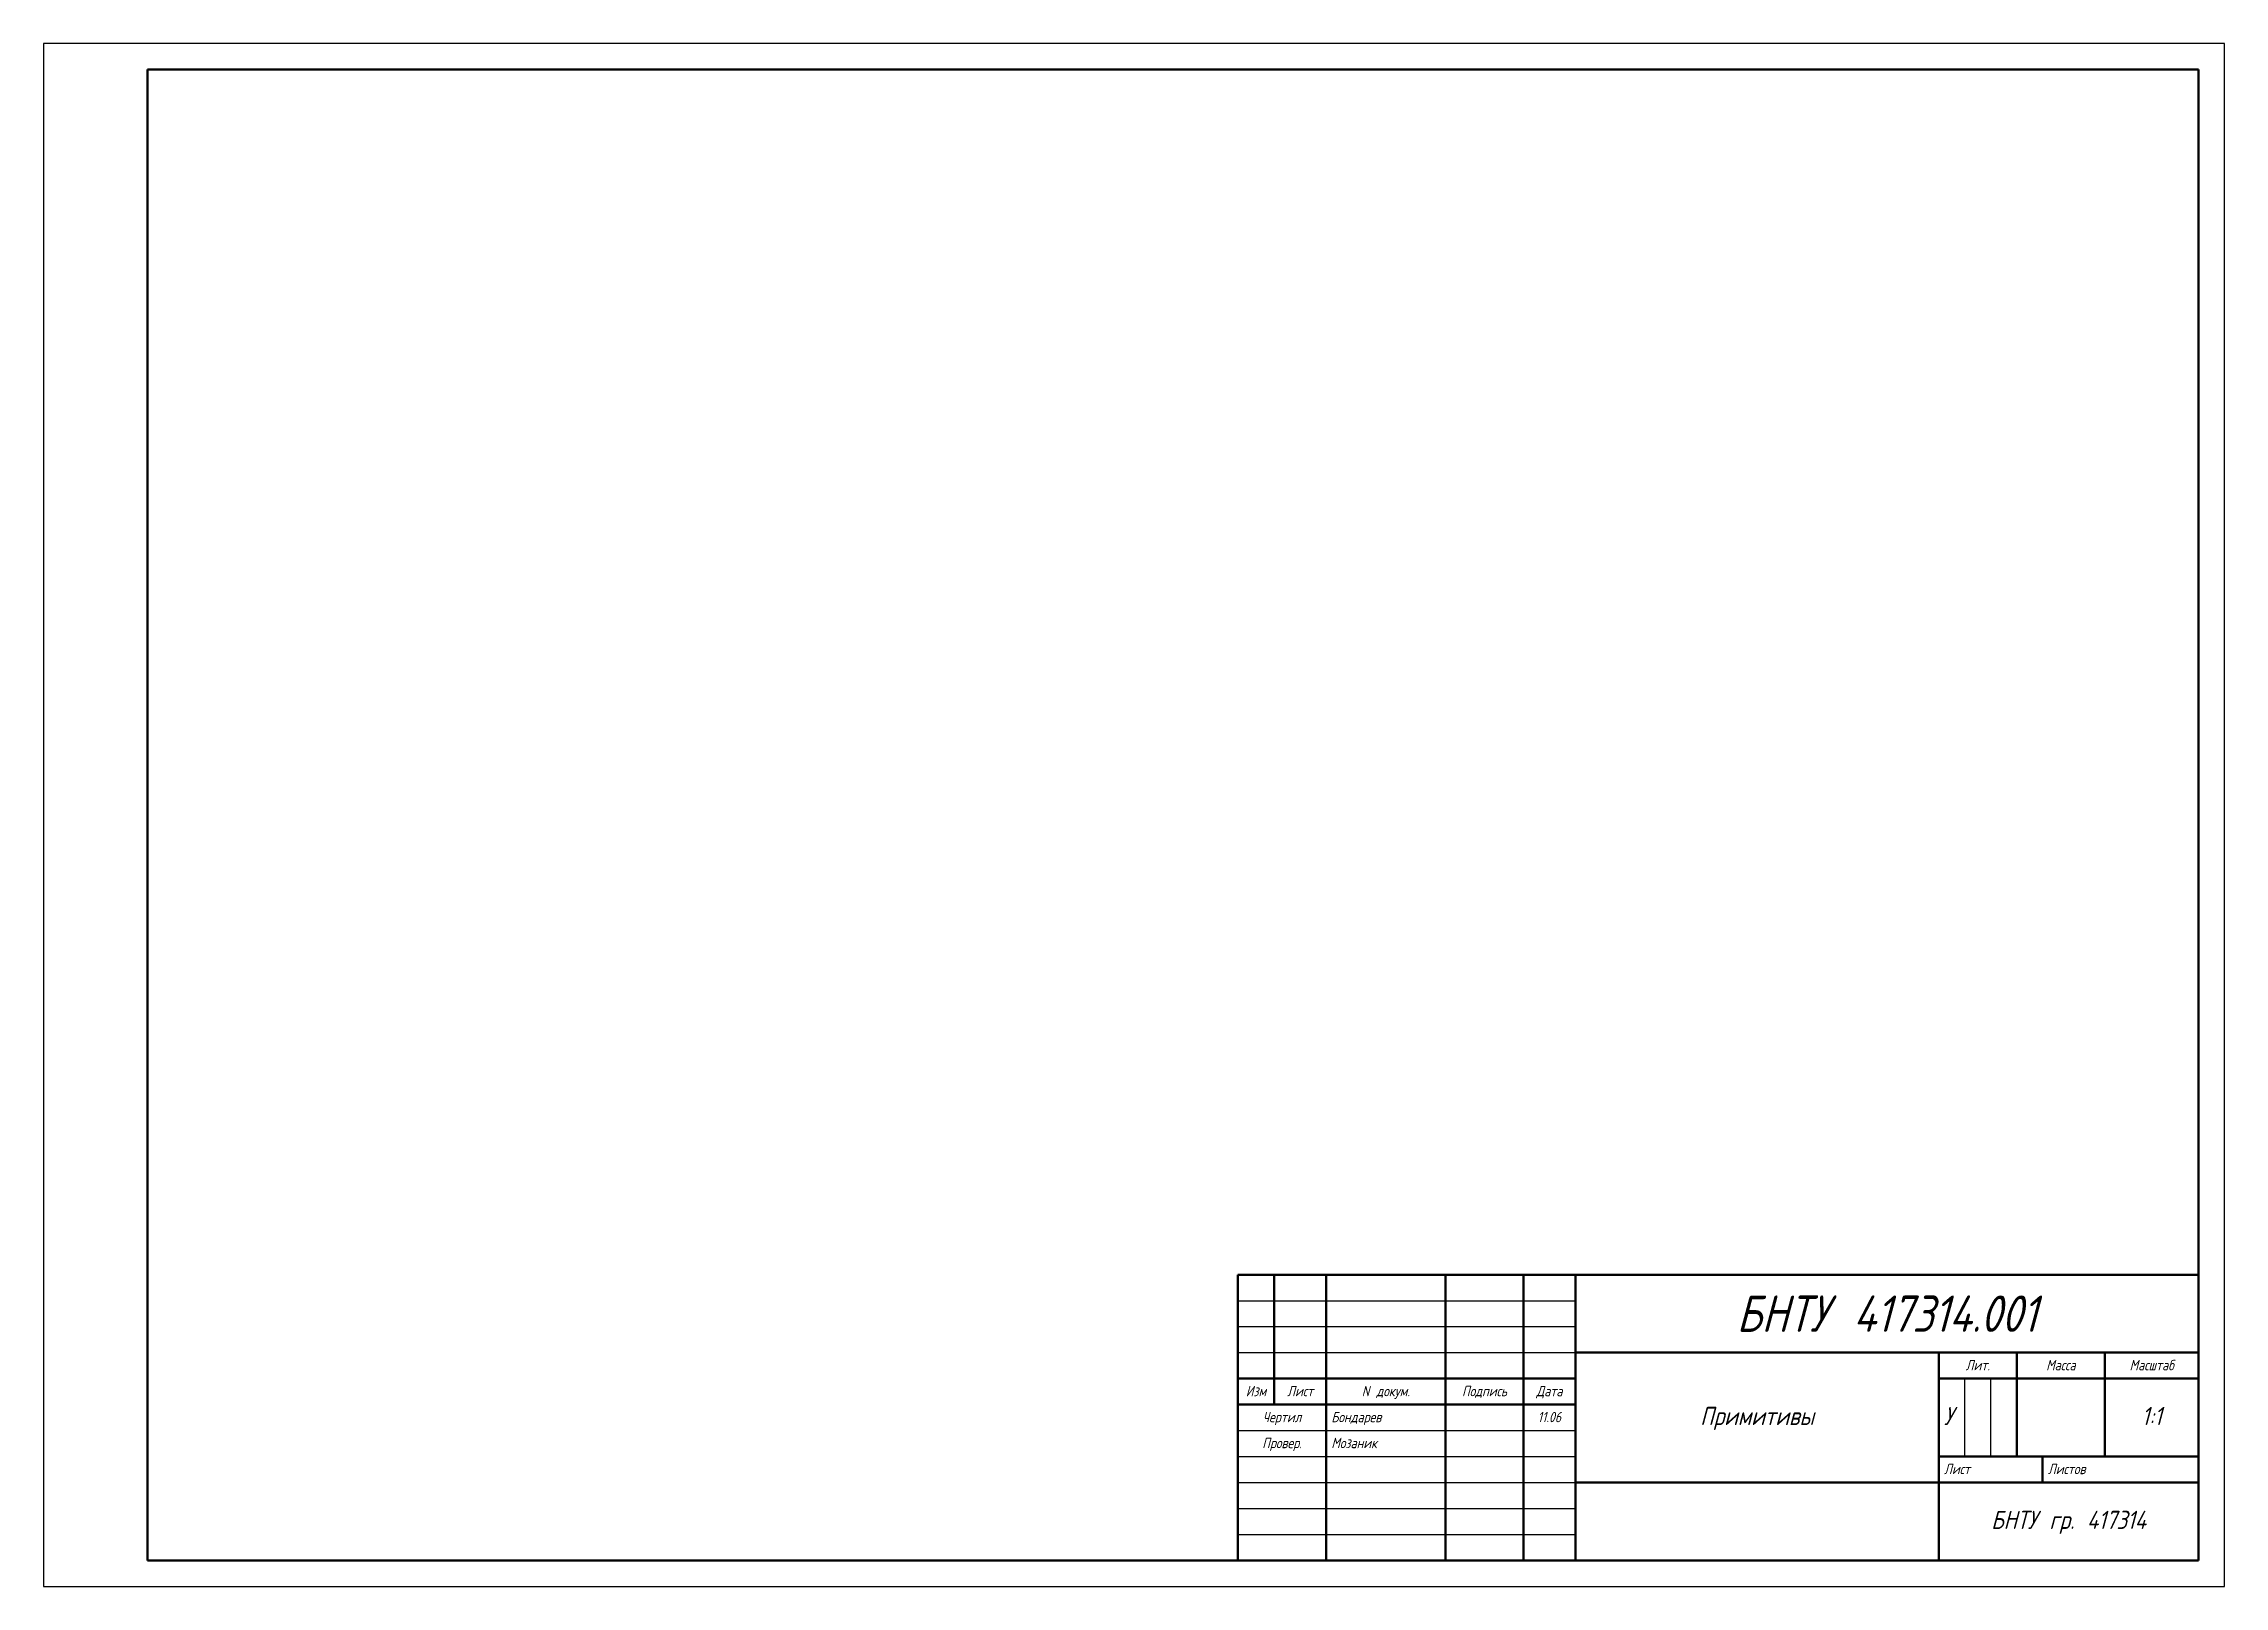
# Model space of a CAD drawing. Header units: millimetres. Extents: x 0 to 420, y 0 to 297.
import ezdxf
from ezdxf.enums import TextEntityAlignment as Align

# ---------------------------------------------------------------- set-up
doc = ezdxf.new("R2010")
doc.units = ezdxf.units.MM
doc.layers.add('Основной', color=5, linetype='Continuous', lineweight=50)
doc.layers.add('Рабочий', color=7, linetype='Continuous')
doc.layers.add('Текст', color=244, linetype='Continuous')
doc.styles.add('A2', font='txt.shx', dxfattribs={"width": 0.8, "oblique": 15, "height": 2})
doc.styles.add('A3.5', font='txt.shx', dxfattribs={"width": 0.8, "oblique": 15, "height": 3.5})
doc.styles.add('A7', font='txt.shx', dxfattribs={"width": 0.8, "oblique": 15, "height": 7})

msp = doc.modelspace()

# ---------------------------------------------------------------- linework, layer by layer
msp.add_lwpolyline([(0, 0), (420, 0), (420, 297), (0, 297)], close=True)
at = {"layer": 'Основной', "lineweight": 50}
for p, q in [((20, 5), (20, 292)), ((20, 292), (415, 292)), ((415, 292), (415, 5)), ((230, 5), (230, 60)), ((230, 60), (415, 60)), ((237, 35), (237, 60)), ((247, 5), (247, 60)), ((270, 5), (270, 60)), ((285, 5), (285, 60)), ((295, 5), (295, 60)), ((295, 45), (415, 45)), ((365, 5), (365, 45)), ((380, 25), (380, 45)), ((397, 25), (397, 45)), ((230, 40), (295, 40)), ((230, 35), (295, 35)), ((365, 25), (415, 25)), ((385, 20), (385, 25)), ((295, 20), (415, 20)), ((415, 5), (20, 5))]:
    msp.add_line(p, q, dxfattribs=at)
at = {"layer": 'Основной'}
msp.add_line((365, 40), (415, 40), dxfattribs=at)
at = {"layer": 'Рабочий'}
for p, q in [((230, 55), (295, 55)), ((230, 50), (295, 50)), ((230, 45), (295, 45)), ((370, 25), (370, 40)), ((375, 25), (375, 40)), ((230, 30), (295, 30)), ((230, 25), (295, 25)), ((230, 20), (295, 20)), ((230, 15), (295, 15)), ((230, 10), (295, 10))]:
    msp.add_line(p, q, dxfattribs=at)

# ---------------------------------------------------------------- texts
at = {"layer": 'Текст', "style": 'A7', "oblique": 15, "width": 0.8}
msp.add_text('БНТУ 417314.001', height=7, dxfattribs=at).set_placement((355, 49), align=Align.CENTER)
at = {"layer": 'Текст', "oblique": 15, "width": 0.8}
for s, height, style, p in [('Лит.', 2, 'A2', (372.5, 41)), ('Масса', 2, 'A2', (388.5, 41)), ('Масштаб', 2, 'A2', (406, 41)), ('Изм', 2, 'A2', (233.5, 36)), ('Лист', 2, 'A2', (242, 36)), ('N докум.', 2, 'A2', (258.5, 36)), ('Подпись', 2, 'A2', (277.5, 36)), ('Дата', 2, 'A2', (290, 36)), ('11.06', 2, 'A2', (290, 31)), ('Примитивы', 3.5, 'A3.5', (330, 30)), ('1:1', 3.5, 'A3.5', (406, 30)), ('Чертил', 2, 'A2', (238.5, 31)), ('Провер.', 2, 'A2', (238.5, 26)), ('БНТУ гр. 417314', 3.5, 'A3.5', (390, 10))]:
    msp.add_text(s, height=height, dxfattribs=dict(at, style=style)).set_placement(p, align=Align.BOTTOM_CENTER)
for s, height, style, p in [('У', 3.5, 'A3.5', (366, 30)), ('Бондарев', 2, 'A2', (248, 31)), ('Мозаник', 2, 'A2', (248, 26)), ('Лист', 2, 'A2', (366, 21)), ('Листов', 2, 'A2', (386, 21))]:
    msp.add_text(s, height=height, dxfattribs=dict(at, style=style)).set_placement(p, align=Align.BOTTOM_LEFT)

doc.saveas('drawing.dxf')
